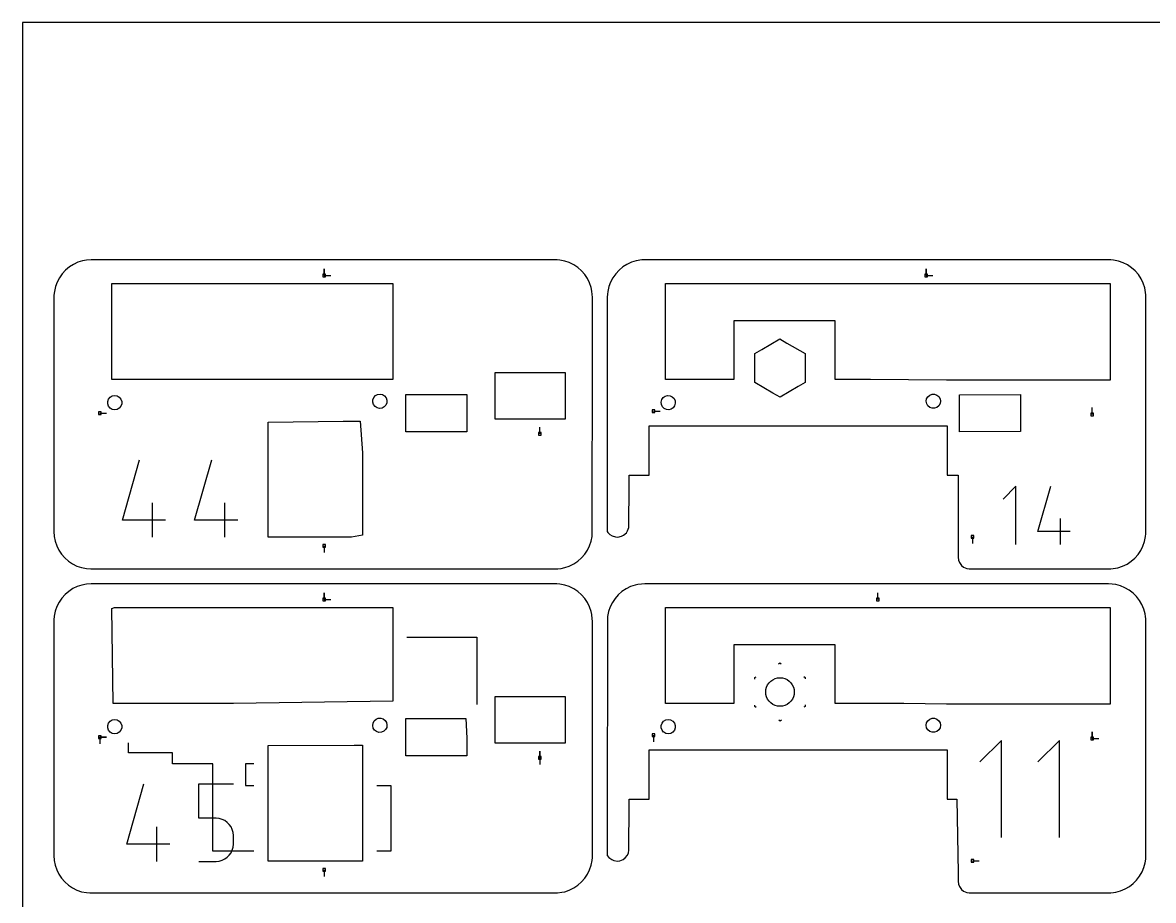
# Model space of a CAD drawing. Extents: x 0 to 400, y 0 to 400.
# Drawn here: x 0 to 241.4, y 212.6 to 400 of the extents above; entities that cross this region are included whole.
import ezdxf

# ---------------------------------------------------------------- set-up
doc = ezdxf.new("R2010")
doc.units = 0

msp = doc.modelspace()

# ---------------------------------------------------------------- linework, layer by layer
at = {"layer": 'annotation', "color": 1}
for p, q in [((64.405622, 346.001219), (64.405622, 347.429969)), ((64.405622, 346.001219), (64.405622, 347.429969)), ((64.405622, 347.429969), (64.405622, 346.001219)), ((64.405622, 346.001219), (65.834372, 346.001219)), ((192.938117, 346.001219), (192.938117, 347.429969)), ((192.938117, 346.001219), (192.938117, 347.429969)), ((192.938117, 347.429969), (192.938117, 346.001219)), ((192.938117, 346.001219), (194.366866, 346.001219)), ((16.500624, 316.605648), (17.929374, 316.605648)), ((134.675618, 317.081897), (136.104368, 317.081897)), ((228.342488, 316.367522), (228.342488, 317.796272)), ((110.405619, 312.237799), (110.405619, 313.666549)), ((21.314339, 293.798017), (24.98686, 306.677804)), ((36.720802, 293.798017), (40.393322, 306.677804)), ((212.088636, 301.013488), (209.327235, 298.251308)), ((212.088636, 288.592247), (212.088636, 301.013488)), ((216.746212, 291.353648), (219.500603, 301.013488)), ((27.753714, 290.116149), (27.753714, 297.471576)), ((43.160176, 290.116149), (43.160176, 297.471576)), ((30.510181, 293.798017), (21.314339, 293.798017)), ((45.916644, 293.798017), (36.720802, 293.798017)), ((221.575743, 288.592247), (221.575743, 294.108817)), ((202.819746, 290.205646), (202.819746, 288.776896)), ((223.643094, 291.353648), (216.746212, 291.353648)), ((64.405622, 288.300646), (64.405622, 286.871896)), ((64.405622, 276.826214), (64.405622, 278.254964)), ((64.405622, 276.826214), (64.405622, 278.254964)), ((64.405622, 278.254964), (64.405622, 276.826214)), ((182.580616, 276.826215), (182.580616, 278.254965)), ((64.405622, 276.826214), (65.834372, 276.826214)), ((82.058933, 268.772212), (94.579818, 268.772184)), ((94.579818, 268.772184), (96.985568, 268.772184)), ((96.985568, 268.772184), (96.985674, 265.797289)), ((96.985674, 265.797289), (96.985534, 254.457809)), ((161.398773, 263.121425), (161.682647, 263.286547)), ((161.682647, 263.286547), (161.964386, 263.125072)), ((156.323249, 260.169309), (156.603715, 260.332436)), ((156.324301, 259.841164), (156.323249, 260.169309)), ((166.777134, 260.366711), (167.061846, 260.203531)), ((167.061846, 260.203531), (167.062883, 259.879046)), ((156.343043, 253.96936), (156.342008, 254.293926)), ((156.627889, 253.806101), (156.343043, 253.96936)), ((167.081619, 254.003728), (166.801085, 253.840555)), ((167.080578, 254.331962), (167.081619, 254.003728)), ((161.722237, 250.886585), (161.440613, 251.047976)), ((162.00606, 251.051635), (161.722237, 250.886585)), ((16.500624, 247.430643), (17.929374, 247.430642)), ((16.500624, 247.430643), (17.929374, 247.430642)), ((17.929374, 247.430642), (16.500624, 247.430643)), ((16.500624, 247.430643), (16.500624, 246.001893)), ((134.675618, 247.906893), (134.675618, 246.478143)), ((209.008833, 246.761224), (204.406498, 242.157591)), ((209.008833, 226.059156), (209.008833, 246.761224)), ((221.374444, 246.761224), (216.772109, 242.157591)), ((221.374444, 226.059156), (221.374444, 246.761224)), ((228.342488, 247.192518), (228.342488, 248.621267)), ((228.342488, 247.192518), (228.342488, 248.621267)), ((228.342488, 248.621267), (228.342488, 247.192518)), ((228.342488, 247.192518), (229.771238, 247.192517)), ((22.622441, 244.13354), (22.622426, 246.256334)), ((22.884107, 244.133529), (22.622441, 244.13354)), ((24.081707, 244.13354), (22.884107, 244.133529)), ((31.944618, 244.133559), (24.081707, 244.13354)), ((31.985692, 244.133407), (31.944618, 244.133559)), ((31.985638, 242.03815), (31.985692, 244.133407)), ((110.405619, 243.062793), (110.405619, 244.491543)), ((110.405619, 243.062793), (110.405619, 244.491543)), ((110.405619, 244.491543), (110.405619, 243.062793)), ((31.985563, 241.772247), (31.985638, 242.03815)), ((40.383396, 241.772285), (31.985563, 241.772247)), ((40.62224, 241.772133), (40.383396, 241.772285)), ((40.622388, 241.76838), (40.62224, 241.772133)), ((40.62243, 223.645214), (40.622388, 241.76838)), ((47.622352, 241.772215), (47.622343, 241.768371)), ((47.622343, 241.768371), (47.622344, 237.257936)), ((48.026267, 241.772215), (47.622352, 241.772215)), ((49.394897, 241.772213), (48.026267, 241.772215)), ((110.405619, 243.062793), (110.405619, 241.634044)), ((22.234547, 224.623012), (25.907067, 237.502799)), ((37.641009, 230.127638), (37.641009, 237.502799)), ((37.641009, 237.502799), (44.996436, 237.502799)), ((47.622344, 237.257936), (47.62235, 237.133448)), ((47.62235, 237.133448), (47.637974, 237.133448)), ((47.637974, 237.133448), (48.026268, 237.133446)), ((48.026268, 237.133446), (49.394897, 237.133445)), ((75.594901, 237.133493), (77.92582, 237.133531)), ((77.92582, 237.133531), (78.622388, 237.133355)), ((78.622388, 237.133355), (78.622339, 237.04677)), ((78.622339, 237.04677), (78.622454, 223.133376)), ((41.318723, 230.127638), (37.641009, 230.127638)), ((41.979074, 230.06861), (41.318723, 230.127638)), ((42.60089, 229.89837), (41.979074, 230.06861)), ((43.173717, 229.627183), (42.60089, 229.89837)), ((43.687098, 229.265317), (43.173717, 229.627183)), ((28.673921, 220.941144), (28.673921, 228.296571)), ((44.130582, 228.823038), (43.687098, 229.265317)), ((44.493711, 228.310612), (44.130582, 228.823038)), ((44.766033, 227.738306), (44.493711, 228.310612)), ((44.937093, 227.116385), (44.766033, 227.738306)), ((44.996436, 226.455118), (44.937093, 227.116385)), ((31.430389, 224.623012), (22.234547, 224.623012)), ((44.937059, 223.961424), (44.996436, 224.623012)), ((44.996436, 224.623012), (44.996436, 226.455118)), ((44.996436, 226.455118), (44.996436, 226.455118)), ((40.622358, 223.133474), (40.62243, 223.645214)), ((43.575374, 223.133362), (40.622358, 223.133474)), ((43.700607, 223.133378), (43.575374, 223.133362)), ((43.686671, 221.807364), (44.13024, 222.251194)), ((44.364687, 223.133494), (43.700607, 223.133378)), ((44.13024, 222.251194), (44.493481, 222.765095)), ((49.394897, 223.133461), (44.364687, 223.133494)), ((44.493481, 222.765095), (44.765914, 223.338645)), ((44.765914, 223.338645), (44.937059, 223.961424)), ((77.925627, 223.133497), (75.5949, 223.13345)), ((78.622454, 223.133376), (77.925627, 223.133497)), ((37.641009, 220.941144), (41.318723, 220.941144)), ((41.318723, 220.941144), (41.978801, 221.000493)), ((41.318723, 220.941144), (41.318723, 220.941144)), ((41.978801, 221.000493), (42.600471, 221.171593)), ((42.600471, 221.171593), (43.173255, 221.444023)), ((43.173255, 221.444023), (43.686671, 221.807364)), ((202.819746, 221.030641), (204.248496, 221.030641)), ((64.405622, 219.125641), (64.405622, 217.696891))]:
    msp.add_line(p, q, dxfattribs=at)
at = {"layer": 'boundary', "color": 5}
for p, q in [((9.977759, 347.834862), (9.173726, 347.167398)), ((10.862036, 348.391666), (9.977759, 347.834862)), ((11.811427, 348.828285), (10.862036, 348.391666)), ((12.809685, 349.13725), (11.811427, 348.828285)), ((13.623286, 349.299085), (12.809685, 349.13725)), ((14.667502, 349.367525), (13.623286, 349.299085)), ((15.948894, 349.367525), (14.667502, 349.367525)), ((20.417421, 349.367525), (15.948894, 349.367525)), ((29.767596, 349.367525), (20.417421, 349.367525)), ((56.792217, 349.367525), (29.767596, 349.367525)), ((73.080664, 349.367525), (56.792217, 349.367525)), ((80.569676, 349.367525), (73.080664, 349.367525)), ((114.120824, 349.337813), (80.569676, 349.367525)), ((114.711707, 349.299085), (114.120824, 349.337813)), ((115.738047, 349.094934), (114.711707, 349.299085)), ((116.728969, 348.758563), (115.738047, 349.094934)), ((117.667495, 348.295731), (116.728969, 348.758563)), ((118.537591, 347.714356), (117.667495, 348.295731)), ((119.324347, 347.024381), (118.537591, 347.714356)), ((128.141738, 347.827502), (127.338759, 347.158664)), ((129.025148, 348.385807), (128.141738, 347.827502)), ((129.973876, 348.824027), (129.025148, 348.385807)), ((130.971686, 349.134665), (129.973876, 348.824027)), ((132.214094, 349.326338), (130.971686, 349.134665)), ((132.842496, 349.367525), (132.214094, 349.326338)), ((143.18248, 349.367525), (132.842496, 349.367525)), ((190.098578, 349.367525), (143.18248, 349.367525)), ((217.697864, 349.367525), (190.098578, 349.367525)), ((231.842494, 349.367525), (217.697864, 349.367525)), ((232.352092, 349.334124), (231.842494, 349.367525)), ((232.935867, 349.289305), (232.352092, 349.334124)), ((233.96051, 349.07882), (232.935867, 349.289305)), ((234.948922, 348.736391), (233.96051, 349.07882)), ((235.88417, 348.267881), (234.948922, 348.736391)), ((236.750274, 347.681303), (235.88417, 348.267881)), ((237.532393, 346.986692), (236.750274, 347.681303)), ((7.859805, 345.547878), (7.372398, 344.623532)), ((8.463692, 346.400696), (7.859805, 345.547878)), ((9.173726, 347.167398), (8.463692, 346.400696)), ((120.014324, 346.237617), (119.324347, 347.024381)), ((120.595696, 345.367527), (120.014324, 346.237617)), ((121.058531, 344.428994), (120.595696, 345.367527)), ((126.027439, 345.536863), (125.541533, 344.611651)), ((126.629951, 346.390736), (126.027439, 345.536863)), ((127.338759, 347.158664), (126.629951, 346.390736)), ((238.217168, 346.195936), (237.532393, 346.986692)), ((238.792862, 345.322568), (238.217168, 346.195936)), ((239.249639, 344.381525), (238.792862, 345.322568)), ((7.009814, 343.643474), (6.778258, 342.624475)), ((7.372398, 344.623532), (7.009814, 343.643474)), ((121.394902, 343.438078), (121.058531, 344.428994)), ((121.545263, 342.68215), (121.394902, 343.438078)), ((125.180549, 343.63093), (124.950668, 342.611482)), ((125.541533, 344.611651), (125.180549, 343.63093)), ((239.579676, 343.388913), (239.249639, 344.381525)), ((239.775684, 342.386725), (239.579676, 343.388913)), ((6.696545, 341.810651), (6.6675, 336.026052)), ((6.778258, 342.624475), (6.696545, 341.810651)), ((121.627876, 341.971959), (121.545263, 342.68215)), ((121.667494, 341.367526), (121.627876, 341.971959)), ((121.667494, 330.514233), (121.667494, 341.367526)), ((124.883682, 341.995924), (124.842494, 341.367526)), ((124.842494, 341.367526), (124.842494, 299.581369)), ((124.950668, 342.611482), (124.883682, 341.995924)), ((239.809086, 341.877125), (239.775684, 342.386725)), ((239.842487, 341.367526), (239.809086, 341.877125)), ((239.842487, 303.568122), (239.842487, 341.367526)), ((6.6675, 336.026052), (6.6675, 295.803009)), ((121.63778, 290.914198), (121.667494, 330.514233)), ((133.788617, 305.753082), (133.788617, 313.897401)), ((133.788617, 313.897401), (145.551204, 313.897401)), ((145.551204, 313.897401), (188.832442, 313.897401)), ((188.832442, 313.897401), (195.292367, 313.897401)), ((195.292367, 313.897401), (197.418617, 313.897401)), ((197.418617, 313.897401), (197.418617, 305.753082)), ((133.788617, 303.367524), (133.788617, 305.753082)), ((197.418617, 305.753082), (197.418617, 303.367524)), ((129.477512, 301.376455), (129.477512, 303.367524)), ((129.477512, 303.367524), (130.454199, 303.367524)), ((130.454199, 303.367524), (133.788617, 303.367524)), ((197.418617, 303.367524), (199.201806, 303.367524)), ((199.201806, 303.367524), (199.724121, 303.367524)), ((199.724121, 303.367524), (199.724121, 289.124138)), ((239.842487, 291.367521), (239.842487, 303.568122)), ((124.842494, 299.581369), (124.842494, 291.367521)), ((129.440215, 292.237909), (129.477512, 301.376455)), ((6.6675, 295.803009), (6.6675, 291.367521)), ((129.183246, 291.503778), (129.440215, 292.237909)), ((6.6675, 291.367521), (6.735943, 290.323315)), ((6.735943, 290.323315), (6.940091, 289.296973)), ((121.394902, 289.296973), (121.599051, 290.323315)), ((121.599051, 290.323315), (121.63778, 290.914198)), ((124.842494, 291.367521), (124.982637, 291.176775)), ((124.982637, 291.176775), (125.409974, 290.720653)), ((125.409974, 290.720653), (125.844419, 290.446202)), ((125.844419, 290.446202), (126.582104, 290.199631)), ((126.582104, 290.199631), (127.095474, 290.176754)), ((127.095474, 290.176754), (127.858334, 290.328469)), ((127.858334, 290.328469), (128.315472, 290.563192)), ((128.315472, 290.563192), (128.902681, 291.073256)), ((128.902681, 291.073256), (129.183246, 291.503778)), ((239.553783, 289.249504), (239.764265, 290.274149)), ((239.764265, 290.274149), (239.809086, 290.857923)), ((239.809086, 290.857923), (239.842487, 291.367521)), ((6.940091, 289.296973), (7.276462, 288.306054)), ((7.276462, 288.306054), (7.739297, 287.367524)), ((7.739297, 287.367524), (8.320675, 286.497434)), ((120.014324, 286.497435), (120.595696, 287.367524)), ((120.595696, 287.367524), (121.058531, 288.306054)), ((121.058531, 288.306054), (121.394902, 289.296973)), ((199.724121, 289.124138), (199.724121, 285.867522)), ((238.156265, 286.459745), (238.74284, 287.325844)), ((238.74284, 287.325844), (239.211353, 288.261095)), ((239.211353, 288.261095), (239.553783, 289.249504)), ((8.320675, 286.497434), (9.010647, 285.71067)), ((9.010647, 285.71067), (9.797408, 285.020693)), ((9.797408, 285.020693), (10.667498, 284.439318)), ((117.667496, 284.439318), (118.537591, 285.020693)), ((118.537591, 285.020693), (119.324347, 285.71067)), ((119.324347, 285.71067), (120.014324, 286.497435)), ((199.724121, 285.867522), (199.809304, 285.220474)), ((199.809304, 285.220474), (200.009141, 284.723003)), ((235.79753, 284.417146), (236.670904, 284.992842)), ((236.670904, 284.992842), (237.461652, 285.677617)), ((237.461652, 285.677617), (238.156265, 286.459745)), ((10.667498, 284.439318), (11.606031, 283.976489)), ((11.606031, 283.976489), (12.596947, 283.640114)), ((12.596947, 283.640114), (13.623286, 283.435963)), ((13.623286, 283.435963), (14.573521, 283.37368)), ((14.573521, 283.37368), (15.28847, 283.36752)), ((15.28847, 283.36752), (78.51527, 283.36752)), ((78.51527, 283.36752), (82.943381, 283.36752)), ((82.943381, 283.36752), (83.522917, 283.36752)), ((83.522917, 283.36752), (85.062386, 283.36752)), ((85.062386, 283.36752), (113.6675, 283.36752)), ((113.6675, 283.36752), (114.271932, 283.407138)), ((114.271932, 283.407138), (114.98212, 283.489752)), ((114.98212, 283.489752), (115.738047, 283.640114)), ((115.738047, 283.640114), (116.728969, 283.976489)), ((116.728969, 283.976489), (117.667496, 284.439318)), ((200.009141, 284.723003), (200.456351, 284.099755)), ((200.456351, 284.099755), (200.87815, 283.768851)), ((200.87815, 283.768851), (201.577069, 283.452708)), ((201.577069, 283.452708), (202.102478, 283.372831)), ((202.102478, 283.372831), (222.519975, 283.36752)), ((222.519975, 283.36752), (231.842494, 283.36752)), ((231.842494, 283.36752), (232.352092, 283.400922)), ((232.352092, 283.400922), (232.861691, 283.434324)), ((232.861691, 283.434324), (233.863875, 283.630335)), ((233.863875, 283.630335), (234.856494, 283.960375)), ((234.856494, 283.960375), (235.79753, 284.417146)), ((13.623286, 280.12408), (12.673273, 279.935111)), ((14.667502, 280.19252), (13.623286, 280.12408)), ((15.657464, 280.19252), (14.667502, 280.19252)), ((19.109704, 280.19252), (15.657464, 280.19252)), ((31.336855, 280.19252), (19.109704, 280.19252)), ((52.215209, 280.19252), (31.336855, 280.19252)), ((73.515484, 280.19252), (52.215209, 280.19252)), ((83.308806, 280.19252), (73.515484, 280.19252)), ((114.083307, 280.165267), (83.308806, 280.19252)), ((114.711707, 280.12408), (114.083307, 280.165267)), ((115.738047, 279.919929), (114.711707, 280.12408)), ((132.108075, 280.144384), (131.380923, 280.041063)), ((132.842496, 280.19252), (132.108075, 280.144384)), ((140.586399, 280.19252), (132.842496, 280.19252)), ((142.472493, 280.19252), (140.586399, 280.19252)), ((155.422485, 280.19252), (142.472493, 280.19252)), ((185.032495, 280.19252), (155.422485, 280.19252)), ((186.909568, 280.19252), (185.032495, 280.19252)), ((199.318093, 280.19252), (186.909568, 280.19252)), ((220.821831, 280.19252), (199.318093, 280.19252)), ((231.842494, 280.19252), (220.821831, 280.19252)), ((232.636592, 280.140473), (231.842494, 280.19252)), ((233.378361, 280.026283), (232.636592, 280.140473)), ((9.069156, 277.900688), (8.371987, 277.121121)), ((9.862114, 278.582586), (9.069156, 277.900688)), ((10.737294, 279.155145), (9.862114, 278.582586)), ((11.679723, 279.608573), (10.737294, 279.155145)), ((12.673273, 279.935111), (11.679723, 279.608573)), ((116.728969, 279.583558), (115.738047, 279.919929)), ((117.667495, 279.120726), (116.728969, 279.583558)), ((118.537591, 278.539351), (117.667495, 279.120726)), ((119.324347, 277.849376), (118.537591, 278.539351)), ((120.014324, 277.062612), (119.324347, 277.849376)), ((127.18564, 277.849376), (126.495669, 277.062612)), ((127.972402, 278.53935), (127.18564, 277.849376)), ((128.842492, 279.120726), (127.972402, 278.53935)), ((129.781025, 279.583558), (128.842492, 279.120726)), ((130.77194, 279.919929), (129.781025, 279.583558)), ((131.380923, 280.041063), (130.77194, 279.919929)), ((234.387733, 279.758793), (233.378361, 280.026283)), ((235.353556, 279.361842), (234.387733, 279.758793)), ((236.259301, 278.842223), (235.353556, 279.361842)), ((237.089474, 278.208824), (236.259301, 278.842223)), ((237.829868, 277.472483), (237.089474, 278.208824)), ((7.310882, 275.323785), (6.965106, 274.336765)), ((7.782533, 276.257228), (7.310882, 275.323785)), ((8.371987, 277.121121), (7.782533, 276.257228)), ((120.595696, 276.192522), (120.014324, 277.062612)), ((121.058531, 275.253989), (120.595696, 276.192522)), ((121.394902, 274.263073), (121.058531, 275.253989)), ((125.451456, 275.253989), (125.115085, 274.263073)), ((125.914291, 276.192522), (125.451456, 275.253989)), ((126.495669, 277.062612), (125.914291, 276.192522)), ((238.467819, 276.645802), (237.829868, 277.472483)), ((238.992407, 275.742926), (238.467819, 276.645802)), ((239.394661, 274.779299), (238.992407, 275.742926)), ((6.751125, 273.313057), (6.689939, 272.534865)), ((6.965106, 274.336765), (6.751125, 273.313057)), ((121.515924, 273.654643), (121.394902, 274.263073)), ((121.631155, 272.746932), (121.515924, 273.654643)), ((124.910937, 273.236731), (124.874586, 272.682132)), ((125.115085, 274.263073), (124.910937, 273.236731)), ((239.667692, 273.771413), (239.394661, 274.779299)), ((239.774044, 273.236731), (239.667692, 273.771413)), ((239.807788, 272.721921), (239.774044, 273.236731)), ((6.689939, 272.534865), (6.6675, 268.06587)), ((121.667494, 272.192521), (121.631155, 272.746932)), ((121.667494, 262.237431), (121.667494, 272.192521)), ((124.874586, 272.682132), (124.842494, 226.761895)), ((239.842487, 272.192521), (239.807788, 272.721921)), ((239.842487, 231.698506), (239.842487, 272.192521)), ((6.6675, 268.06587), (6.6675, 236.99084)), ((121.640239, 221.77671), (121.667494, 262.237431)), ((133.788617, 235.51961), (133.788617, 244.722396)), ((133.788617, 244.722396), (142.299677, 244.722396)), ((142.299677, 244.722396), (191.205915, 244.722396)), ((191.205915, 244.722396), (195.880126, 244.722396)), ((195.880126, 244.722396), (197.418617, 244.722396)), ((197.418617, 244.722396), (197.418617, 235.51961)), ((6.6675, 236.99084), (6.6675, 222.192516)), ((129.477512, 233.084884), (129.477512, 234.192519)), ((129.477512, 234.192519), (130.020845, 234.192519)), ((130.020845, 234.192519), (133.788617, 234.192519)), ((133.788617, 234.192519), (133.788617, 235.51961)), ((197.418617, 235.51961), (197.418617, 234.192519)), ((197.418617, 234.192519), (199.433556, 234.192519)), ((199.433556, 234.192519), (199.724121, 218.504179)), ((129.46235, 223.318249), (129.477512, 233.084884)), ((239.842487, 222.192516), (239.842487, 231.698506)), ((124.842494, 226.761895), (124.842494, 222.192516)), ((6.6675, 222.192516), (6.735943, 221.14831)), ((124.842494, 222.192516), (125.166655, 221.778868)), ((128.666054, 221.658248), (129.148445, 222.253371)), ((129.148445, 222.253371), (129.353751, 222.737146)), ((129.353751, 222.737146), (129.46235, 223.318249)), ((239.790438, 221.398419), (239.842487, 222.192516)), ((6.735943, 221.14831), (6.940091, 220.121968)), ((6.940091, 220.121968), (7.276462, 219.131049)), ((121.058531, 219.131049), (121.394902, 220.121968)), ((121.394902, 220.121968), (121.599051, 221.14831)), ((121.599051, 221.14831), (121.640239, 221.77671)), ((125.166655, 221.778868), (125.768533, 221.304929)), ((125.768533, 221.304929), (126.255157, 221.10648)), ((126.255157, 221.10648), (127.01285, 220.993408)), ((127.01285, 220.993408), (127.53383, 221.062406)), ((127.53383, 221.062406), (128.247858, 221.339968)), ((128.247858, 221.339968), (128.666054, 221.658248)), ((239.40876, 219.647276), (239.676249, 220.656649)), ((239.676249, 220.656649), (239.790438, 221.398419)), ((7.276462, 219.131049), (7.739297, 218.192519)), ((7.739297, 218.192519), (8.320675, 217.322429)), ((8.320675, 217.322429), (9.010647, 216.535665)), ((119.324347, 216.535665), (120.014324, 217.322429)), ((120.014324, 217.322429), (120.595696, 218.192519)), ((120.595696, 218.192519), (121.058531, 219.131049)), ((199.724121, 218.504179), (199.724121, 216.692517)), ((237.85879, 216.945536), (238.492189, 217.77571)), ((238.492189, 217.77571), (239.011808, 218.681454)), ((239.011808, 218.681454), (239.40876, 219.647276)), ((9.010647, 216.535665), (9.797408, 215.845688)), ((9.797408, 215.845688), (10.667498, 215.264313)), ((10.667498, 215.264313), (11.606031, 214.801483)), ((116.728969, 214.801483), (117.667496, 215.264313)), ((117.667496, 215.264313), (118.537591, 215.845688)), ((118.537591, 215.845688), (119.324347, 216.535665)), ((199.724121, 216.692517), (199.809304, 216.045469)), ((199.809304, 216.045469), (200.01114, 215.544536)), ((200.01114, 215.544536), (200.456351, 214.92475)), ((200.456351, 214.92475), (200.881613, 214.591847)), ((234.42927, 214.640346), (235.392896, 215.042598)), ((235.392896, 215.042598), (236.295773, 215.567185)), ((236.295773, 215.567185), (237.122452, 216.205137)), ((237.122452, 216.205137), (237.85879, 216.945536)), ((11.606031, 214.801483), (12.596947, 214.465109)), ((12.596947, 214.465109), (13.623286, 214.260958)), ((13.623286, 214.260958), (14.353948, 214.213067)), ((14.353948, 214.213067), (16.739266, 214.192515)), ((16.739266, 214.192515), (65.586259, 214.192515)), ((65.586259, 214.192515), (80.35997, 214.192515)), ((80.35997, 214.192515), (82.293502, 214.192515)), ((82.293502, 214.192515), (87.429706, 214.192515)), ((87.429706, 214.192515), (113.6675, 214.192515)), ((113.6675, 214.192515), (114.22191, 214.228854)), ((114.22191, 214.228854), (115.129618, 214.344086)), ((115.129618, 214.344086), (115.738047, 214.465109)), ((115.738047, 214.465109), (116.728969, 214.801483)), ((200.881613, 214.591847), (201.577069, 214.277702)), ((201.577069, 214.277702), (202.08878, 214.198424)), ((202.08878, 214.198424), (224.578936, 214.192515)), ((224.578936, 214.192515), (231.842494, 214.192515)), ((231.842494, 214.192515), (232.371893, 214.227215)), ((232.371893, 214.227215), (232.886701, 214.260958)), ((232.886701, 214.260958), (233.421381, 214.367312)), ((233.421381, 214.367312), (234.42927, 214.640346))]:
    msp.add_line(p, q, dxfattribs=at)
at = {"layer": 'frame', "color": 5}
for p, q in [((400, 400), (0, 400)), ((0, 400), (0, 0))]:
    msp.add_line(p, q, dxfattribs=at)
at = {"layer": 'hole', "color": 5}
for p, q in [((64.691372, 346.286969), (64.119872, 346.286969)), ((64.119872, 346.286969), (64.119872, 345.715469)), ((64.119872, 345.715469), (64.691372, 345.715469)), ((64.691372, 345.715469), (64.691372, 346.286969)), ((193.223867, 346.286969), (192.652367, 346.286969)), ((192.652367, 346.286969), (192.652367, 345.715469)), ((192.652367, 345.715469), (193.223867, 345.715469)), ((193.223867, 345.715469), (193.223867, 346.286969)), ((19.05894, 343.535481), (19.05894, 344.334344)), ((19.05894, 344.334344), (20.825056, 344.334344)), ((19.05894, 323.834343), (19.05894, 343.535481)), ((20.825056, 344.334344), (35.625189, 344.334345)), ((35.625189, 344.334345), (76.731396, 344.334344)), ((76.731396, 344.334344), (79.058933, 344.334344)), ((79.058933, 344.334344), (79.058933, 325.209431)), ((137.233934, 327.492005), (137.233934, 344.334344)), ((137.233934, 344.334344), (142.774985, 344.334344)), ((142.774985, 344.334344), (189.209247, 344.334344)), ((189.209247, 344.334344), (190.352753, 344.334344)), ((190.352753, 344.334344), (217.331531, 344.334344)), ((217.331531, 344.334344), (232.233937, 344.334344)), ((232.233937, 344.334344), (232.233937, 335.53422)), ((158.691866, 336.367527), (151.842493, 336.367526)), ((151.842493, 336.367526), (151.842493, 327.795419)), ((173.514496, 336.367527), (158.691866, 336.367527)), ((173.514496, 332.406451), (173.514496, 336.367527)), ((232.233937, 335.53422), (232.233937, 323.666242)), ((157.82648, 330.218721), (161.682679, 332.461504)), ((161.682679, 332.461504), (163.191476, 331.596795)), ((163.191476, 331.596795), (167.061883, 329.37862)), ((173.514496, 323.834343), (173.514496, 332.406451)), ((156.323221, 329.344419), (157.82648, 330.218721)), ((156.337428, 324.883462), (156.323221, 329.344419)), ((167.061883, 329.37862), (167.067421, 327.639608)), ((137.233934, 323.834343), (137.233934, 327.492005)), ((151.842493, 327.795419), (151.842493, 323.834343)), ((167.067421, 327.639608), (167.081628, 323.17865)), ((19.829142, 323.834343), (19.05894, 323.834343)), ((23.116054, 323.834343), (19.829142, 323.834343)), ((44.132676, 323.834343), (23.116054, 323.834343)), ((45.101395, 323.834343), (44.132676, 323.834343)), ((46.585259, 323.834343), (45.101395, 323.834343)), ((79.058933, 323.834343), (46.585259, 323.834343)), ((79.058933, 325.209431), (79.058933, 323.834343)), ((100.874289, 316.974508), (100.874289, 325.308452)), ((100.874289, 325.308452), (113.449498, 325.308452)), ((113.449498, 325.308452), (115.874297, 325.308452)), ((115.874297, 325.308452), (115.874297, 323.695957)), ((115.874297, 323.695957), (115.874297, 315.35821)), ((147.225501, 323.834343), (137.233934, 323.834343)), ((151.842493, 323.834343), (147.225501, 323.834343)), ((156.342966, 323.144451), (156.337428, 324.883462)), ((181.010953, 323.834343), (173.514496, 323.834343)), ((197.233927, 323.666242), (181.010953, 323.834343)), ((212.136332, 323.666242), (197.233927, 323.666242)), ((232.233937, 323.666242), (212.136332, 323.666242)), ((160.213372, 320.926276), (156.342966, 323.144451)), ((165.578369, 322.304348), (161.722169, 320.061566)), ((167.081628, 323.17865), (165.578369, 322.304348)), ((18.165665, 319.132338), (18.346808, 319.630025)), ((18.165665, 318.602712), (18.165665, 319.132338)), ((18.346808, 319.630025), (18.687248, 320.035743)), ((18.687248, 320.035743), (19.145917, 320.300557)), ((19.145917, 320.300557), (19.6675, 320.392524)), ((19.6675, 320.392524), (20.189082, 320.300557)), ((20.189082, 320.300557), (20.647751, 320.035743)), ((20.647751, 320.035743), (20.988189, 319.630025)), ((20.988189, 319.630025), (21.169334, 319.132338)), ((21.169334, 319.132338), (21.169334, 318.602712)), ((74.773849, 318.947035), (74.790631, 319.475194)), ((74.938724, 318.444989), (74.773849, 318.947035)), ((74.790631, 319.475194), (74.987046, 319.965762)), ((74.987046, 319.965762), (75.339392, 320.359567)), ((75.339392, 320.359567), (75.80518, 320.609113)), ((75.80518, 320.609113), (76.328231, 320.684301)), ((76.328231, 320.684301), (76.845453, 320.576059)), ((76.845453, 320.576059), (77.294459, 320.297446)), ((77.294459, 320.297446), (77.621099, 319.882066)), ((77.769188, 318.851861), (77.572777, 318.361294)), ((77.621099, 319.882066), (77.78597, 319.38002)), ((77.78597, 319.38002), (77.769188, 318.851861)), ((81.849066, 316.135302), (81.849066, 320.632814)), ((81.849066, 320.632814), (94.236673, 320.632814)), ((94.236673, 320.632814), (94.849063, 320.632814)), ((94.849063, 320.632814), (94.849063, 316.512158)), ((136.329465, 319.004357), (136.467508, 319.513592)), ((136.37391, 318.478619), (136.329465, 319.004357)), ((136.467508, 319.513592), (136.771401, 319.944901)), ((136.771401, 319.944901), (137.204479, 320.246263)), ((137.204479, 320.246263), (137.714511, 320.381328)), ((137.714511, 320.381328), (138.239982, 320.333807)), ((138.239982, 320.333807), (138.717508, 320.109431)), ((138.717508, 320.109431), (139.089494, 319.735262)), ((139.089494, 319.735262), (139.311077, 319.256431)), ((139.355523, 318.730693), (139.217477, 318.221459)), ((139.311077, 319.256431), (139.355523, 318.730693)), ((161.722169, 320.061566), (160.213372, 320.926276)), ((192.930784, 319.153477), (193.019263, 319.675363)), ((193.026138, 318.632803), (192.930784, 319.153477)), ((193.019263, 319.675363), (193.280902, 320.135515)), ((193.280902, 320.135515), (193.68414, 320.47843)), ((193.68414, 320.47843), (194.180344, 320.662748)), ((194.180344, 320.662748), (194.709666, 320.666239)), ((194.709666, 320.666239), (195.208259, 320.48848)), ((195.208259, 320.48848), (195.615988, 320.150914)), ((195.615988, 320.150914), (195.883672, 319.694252)), ((195.883672, 319.694252), (195.979027, 319.173578)), ((195.979027, 319.173578), (195.890547, 318.651692)), ((200.02406, 320.553896), (213.024057, 320.632814)), ((200.02406, 312.699891), (200.02406, 320.553896)), ((213.024057, 320.632814), (213.024057, 312.699891)), ((16.786374, 316.891398), (16.214874, 316.891398)), ((16.214874, 316.891398), (16.214874, 316.319898)), ((16.214874, 316.319898), (16.786374, 316.319898)), ((16.786374, 316.319898), (16.786374, 316.891398)), ((18.346808, 318.105025), (18.165665, 318.602712)), ((18.687248, 317.699307), (18.346808, 318.105025)), ((19.145917, 317.434494), (18.687248, 317.699307)), ((19.6675, 317.342525), (19.145917, 317.434494)), ((20.189082, 317.434494), (19.6675, 317.342525)), ((20.647751, 317.699307), (20.189082, 317.434494)), ((20.988189, 318.105025), (20.647751, 317.699307)), ((21.169334, 318.602712), (20.988189, 318.105025)), ((75.26536, 318.029609), (74.938724, 318.444989)), ((75.714366, 317.750996), (75.26536, 318.029609)), ((76.231588, 317.642755), (75.714366, 317.750996)), ((76.754638, 317.717942), (76.231588, 317.642755)), ((77.220426, 317.967488), (76.754638, 317.717942)), ((77.572777, 318.361294), (77.220426, 317.967488)), ((94.849063, 316.512158), (94.849063, 312.632813)), ((100.874289, 315.362013), (100.874289, 316.974508)), ((134.961368, 317.367647), (134.389868, 317.367647)), ((134.389868, 317.367647), (134.389868, 316.796147)), ((134.389868, 316.796147), (134.961368, 316.796147)), ((134.961368, 316.796147), (134.961368, 317.367647)), ((136.595492, 317.999789), (136.37391, 318.478619)), ((136.967479, 317.625619), (136.595492, 317.999789)), ((137.445003, 317.401243), (136.967479, 317.625619)), ((137.970474, 317.353722), (137.445003, 317.401243)), ((138.480508, 317.488787), (137.970474, 317.353722)), ((138.913586, 317.790149), (138.480508, 317.488787)), ((139.217477, 318.221459), (138.913586, 317.790149)), ((193.286688, 318.183276), (193.026138, 318.632803)), ((193.293822, 318.176142), (193.286688, 318.183276)), ((193.701548, 317.838575), (193.293822, 318.176142)), ((194.20014, 317.660816), (193.701548, 317.838575)), ((194.729462, 317.664306), (194.20014, 317.660816)), ((195.225667, 317.848626), (194.729462, 317.664306)), ((195.628909, 318.191541), (195.225667, 317.848626)), ((195.890547, 318.651692), (195.628909, 318.191541)), ((228.628238, 316.653272), (228.056738, 316.653272)), ((228.056738, 316.653272), (228.056738, 316.081772)), ((228.628238, 316.081772), (228.628238, 316.653272)), ((52.394897, 311.476454), (52.394898, 314.726217)), ((52.394898, 314.726217), (68.471189, 314.907402)), ((68.471189, 314.907402), (72.094881, 314.907402)), ((72.094881, 314.907402), (72.594901, 308.119467)), ((81.849066, 312.632813), (81.849066, 316.135302)), ((100.874289, 315.333424), (100.874289, 315.362013)), ((104.971745, 315.333424), (100.874289, 315.333424)), ((115.874297, 315.35821), (104.971745, 315.333424)), ((228.056738, 316.081772), (228.628238, 316.081772)), ((52.394897, 305.039777), (52.394897, 311.476454)), ((83.488638, 312.632813), (81.849066, 312.632813)), ((94.849063, 312.632813), (83.488638, 312.632813)), ((110.691369, 312.523549), (110.119869, 312.523549)), ((110.119869, 312.523549), (110.119869, 311.952049)), ((110.119869, 311.952049), (110.691369, 311.952049)), ((110.691369, 311.952049), (110.691369, 312.523549)), ((213.024057, 312.699891), (200.02406, 312.632813)), ((200.02406, 312.632813), (200.02406, 312.699891)), ((72.594901, 308.119467), (72.594901, 303.921224)), ((52.394897, 303.921224), (52.394897, 305.039777)), ((52.394898, 301.285388), (52.394897, 303.921224)), ((72.594901, 303.921224), (72.594901, 301.285388)), ((52.394897, 290.566445), (52.394898, 301.285388)), ((72.594901, 301.285388), (72.594901, 290.566445)), ((52.394897, 290.1624), (52.394897, 290.566445)), ((70.200789, 290.1624), (52.394897, 290.1624)), ((72.594901, 290.566445), (70.200789, 290.1624)), ((203.105496, 290.491396), (202.533996, 290.491396)), ((202.533996, 290.491396), (202.533996, 289.919896)), ((202.533996, 289.919896), (203.105496, 289.919896)), ((203.105496, 289.919896), (203.105496, 290.491396)), ((64.691372, 288.586396), (64.119872, 288.586396)), ((64.119872, 288.586396), (64.119872, 288.014896)), ((64.119872, 288.014896), (64.691372, 288.014896)), ((64.691372, 288.014896), (64.691372, 288.586396)), ((64.691372, 277.111964), (64.119872, 277.111964)), ((64.119872, 277.111964), (64.119872, 276.540464)), ((64.119872, 276.540464), (64.691372, 276.540464)), ((64.691372, 276.540464), (64.691372, 277.111964)), ((182.866366, 277.111965), (182.294866, 277.111965)), ((182.294866, 277.111965), (182.294866, 276.540465)), ((182.294866, 276.540465), (182.866366, 276.540465)), ((182.866366, 276.540465), (182.866366, 277.111965)), ((19.05894, 274.895259), (19.642766, 275.159339)), ((19.313546, 254.659338), (19.05894, 274.895259)), ((19.642766, 275.159339), (24.535252, 275.15934)), ((24.535252, 275.15934), (78.289518, 275.159339)), ((78.289518, 275.159339), (79.058933, 275.159339)), ((79.058933, 275.159339), (79.058933, 255.113901)), ((137.233934, 256.712652), (137.233934, 275.159339)), ((137.233934, 275.159339), (140.344533, 275.159339)), ((140.344533, 275.159339), (166.411497, 275.159339)), ((166.411497, 275.159339), (208.722951, 275.159339)), ((208.722951, 275.159339), (223.868122, 275.159339)), ((223.868122, 275.159339), (232.233937, 275.159339)), ((232.233937, 275.159339), (232.233937, 270.219183)), ((232.233937, 270.219183), (232.233937, 254.491237)), ((165.193465, 267.192522), (151.842493, 267.192521)), ((151.842493, 267.192521), (151.842493, 262.380367)), ((173.514496, 267.192522), (165.193465, 267.192522)), ((173.514496, 259.471492), (173.514496, 267.192522)), ((151.842493, 262.380367), (151.842493, 254.659338)), ((158.834053, 258.121073), (159.057277, 258.603444)), ((159.057277, 258.603444), (159.360871, 259.039723)), ((159.360871, 259.039723), (159.735614, 259.416656)), ((159.735614, 259.416656), (160.170114, 259.72279)), ((160.170114, 259.72279), (160.651177, 259.948822)), ((160.651177, 259.948822), (161.164178, 260.087884)), ((161.164178, 260.087884), (161.693536, 260.135753)), ((161.693536, 260.135753), (162.223162, 260.090971)), ((162.223162, 260.090971), (162.736966, 259.954902)), ((162.736966, 259.954902), (163.219337, 259.731679)), ((163.219337, 259.731679), (163.655617, 259.428084)), ((163.655617, 259.428084), (164.032549, 259.053342)), ((164.032549, 259.053342), (164.338683, 258.61884)), ((164.338683, 258.61884), (164.564715, 258.137779)), ((173.514496, 254.659338), (173.514496, 259.471492)), ((100.874289, 247.278318), (100.874289, 256.133447)), ((100.874289, 256.133447), (114.23592, 256.133447)), ((114.23592, 256.133447), (115.874297, 256.133447)), ((115.874297, 256.133447), (115.874297, 255.043924)), ((137.233934, 254.659338), (137.233934, 256.712652)), ((158.653201, 257.077642), (158.697981, 257.607269)), ((158.701068, 256.548284), (158.653201, 257.077642)), ((158.697981, 257.607269), (158.834053, 258.121073)), ((158.840134, 256.035283), (158.701068, 256.548284)), ((159.066166, 255.554221), (158.840134, 256.035283)), ((164.570795, 256.051988), (164.347572, 255.569617)), ((164.564715, 258.137779), (164.703777, 257.624776)), ((164.706864, 256.565792), (164.570795, 256.051988)), ((164.703777, 257.624776), (164.751647, 257.095419)), ((164.751647, 257.095419), (164.706864, 256.565792)), ((22.722924, 254.659338), (19.313546, 254.659338)), ((45.022229, 254.659338), (22.722924, 254.659338)), ((79.058933, 255.113901), (45.022229, 254.659338)), ((115.874297, 255.043924), (115.874297, 246.184755)), ((142.842935, 254.659338), (137.233934, 254.659338)), ((151.842493, 254.659338), (142.842935, 254.659338)), ((159.372298, 255.119719), (159.066166, 255.554221)), ((159.741923, 254.750094), (159.372298, 255.119719)), ((159.749232, 254.744976), (159.741923, 254.750094)), ((160.185511, 254.441382), (159.749232, 254.744976)), ((160.667882, 254.218159), (160.185511, 254.441382)), ((161.181685, 254.082089), (160.667882, 254.218159)), ((161.711313, 254.037308), (161.181685, 254.082089)), ((162.24067, 254.085176), (161.711313, 254.037308)), ((162.753672, 254.224239), (162.24067, 254.085176)), ((163.234733, 254.450271), (162.753672, 254.224239)), ((163.669235, 254.756404), (163.234733, 254.450271)), ((164.043976, 255.133337), (163.669235, 254.756404)), ((164.347572, 255.569617), (164.043976, 255.133337)), ((188.126779, 254.659338), (173.514496, 254.659338)), ((197.233927, 254.491237), (188.126779, 254.659338)), ((205.599742, 254.491237), (197.233927, 254.491237)), ((232.233937, 254.491237), (205.599742, 254.491237)), ((18.687248, 250.860738), (19.145917, 251.125552)), ((19.145917, 251.125552), (19.6675, 251.217519)), ((19.6675, 251.217519), (20.189082, 251.125552)), ((20.189082, 251.125552), (20.647751, 250.860738)), ((75.069484, 250.908491), (75.457127, 251.267)), ((75.457127, 251.267), (75.944011, 251.471307)), ((75.944011, 251.471307), (76.471411, 251.496769)), ((76.471411, 251.496769), (76.975712, 251.340313)), ((76.975712, 251.340313), (77.39609, 251.020812)), ((81.849066, 247.074811), (81.849066, 251.457809)), ((81.849066, 251.457809), (94.641685, 251.457809)), ((94.641685, 251.457809), (94.849063, 247.202428)), ((136.850431, 250.848927), (137.305773, 251.118493)), ((137.305773, 251.118493), (137.825854, 251.216064)), ((137.825854, 251.216064), (138.347942, 251.129875)), ((138.347942, 251.129875), (138.809062, 250.870319)), ((193.286688, 250.968775), (193.692404, 251.309211)), ((193.692404, 251.309211), (194.19009, 251.490355)), ((194.19009, 251.490355), (194.719717, 251.490355)), ((194.719717, 251.490355), (195.217403, 251.309212)), ((195.217403, 251.309212), (195.623122, 250.968774)), ((18.165665, 249.957333), (18.346808, 250.45502)), ((18.165665, 249.427707), (18.165665, 249.957333)), ((18.346808, 248.93002), (18.165665, 249.427707)), ((18.346808, 250.45502), (18.687248, 250.860738)), ((18.687248, 248.524302), (18.346808, 248.93002)), ((20.647751, 250.860738), (20.988189, 250.45502)), ((20.988189, 248.93002), (20.647751, 248.524302)), ((20.988189, 250.45502), (21.169334, 249.957333)), ((21.169334, 249.427707), (20.988189, 248.93002)), ((21.169334, 249.957333), (21.169334, 249.427707)), ((74.761324, 249.91521), (74.827832, 250.439018)), ((74.877982, 249.400245), (74.761324, 249.91521)), ((74.827832, 250.439018), (75.069484, 250.908491)), ((75.163731, 248.956234), (74.877982, 249.400245)), ((75.584107, 248.636733), (75.163731, 248.956234)), ((77.102692, 248.710045), (76.615808, 248.505737)), ((77.490339, 249.068555), (77.102692, 248.710045)), ((77.39609, 251.020812), (77.681841, 250.5768)), ((77.731989, 249.538027), (77.490339, 249.068555)), ((77.681841, 250.5768), (77.798498, 250.061835)), ((77.798498, 250.061835), (77.731989, 249.538027)), ((136.339204, 249.940693), (136.514742, 250.439882)), ((136.344983, 249.411573), (136.339204, 249.940693)), ((136.531382, 248.916338), (136.344983, 249.411573)), ((136.514742, 250.439882), (136.850431, 250.848927)), ((136.862242, 248.524302), (136.531382, 248.916338)), ((138.809062, 250.870319), (139.153602, 250.468703)), ((139.170242, 248.945159), (138.834556, 248.536113)), ((139.153602, 250.468703), (139.340005, 249.973467)), ((139.345783, 249.444347), (139.170242, 248.945159)), ((139.340005, 249.973467), (139.345783, 249.444347)), ((192.929904, 249.988522), (193.021874, 250.510103)), ((193.021874, 249.466942), (192.929904, 249.988522)), ((193.021874, 250.510103), (193.286688, 250.968775)), ((193.286688, 249.008271), (193.021874, 249.466942)), ((193.692404, 248.667834), (193.286688, 249.008271)), ((195.623122, 249.008271), (195.217403, 248.667834)), ((195.623122, 250.968774), (195.887936, 250.510103)), ((195.887936, 249.466942), (195.623122, 249.008271)), ((195.887936, 250.510103), (195.979906, 249.988522)), ((195.979906, 249.988522), (195.887936, 249.466942)), ((16.786374, 247.716393), (16.214874, 247.716393)), ((16.214874, 247.716393), (16.214874, 247.144893)), ((16.214874, 247.144893), (16.786374, 247.144893)), ((16.786374, 247.144893), (16.786374, 247.716393)), ((19.145917, 248.259489), (18.687248, 248.524302)), ((19.6675, 248.16752), (19.145917, 248.259489)), ((20.189082, 248.259489), (19.6675, 248.16752)), ((20.647751, 248.524302), (20.189082, 248.259489)), ((76.088408, 248.480276), (75.584107, 248.636733)), ((76.615808, 248.505737), (76.088408, 248.480276)), ((81.849066, 243.457808), (81.849066, 247.074811)), ((94.849063, 247.202428), (94.849063, 243.457808)), ((100.874289, 246.188795), (100.874289, 247.278318)), ((134.961368, 248.192643), (134.389868, 248.192643)), ((134.389868, 248.192643), (134.389868, 247.621143)), ((134.389868, 247.621143), (134.961368, 247.621143)), ((134.961368, 247.621143), (134.961368, 248.192643)), ((136.875925, 248.514721), (136.862242, 248.524302)), ((137.337045, 248.255165), (136.875925, 248.514721)), ((137.859133, 248.168976), (137.337045, 248.255165)), ((138.379214, 248.266548), (137.859133, 248.168976)), ((138.834556, 248.536113), (138.379214, 248.266548)), ((194.19009, 248.48669), (193.692404, 248.667834)), ((194.719717, 248.48669), (194.19009, 248.48669)), ((195.217403, 248.667834), (194.719717, 248.48669)), ((228.628238, 247.478268), (228.056738, 247.478268)), ((228.056738, 247.478268), (228.056738, 246.906768)), ((228.056738, 246.906768), (228.628238, 246.906768)), ((228.628238, 246.906768), (228.628238, 247.478268)), ((52.394897, 241.951433), (52.394898, 245.671041)), ((52.394898, 245.671041), (70.795471, 245.732397)), ((70.795471, 245.732397), (72.022589, 245.732397)), ((72.022589, 245.732397), (72.594901, 245.732397)), ((72.594901, 245.732397), (72.594901, 237.963074)), ((100.874289, 246.158419), (100.874289, 246.188795)), ((104.289926, 246.158419), (100.874289, 246.158419)), ((115.874297, 246.184755), (104.289926, 246.158419)), ((52.394897, 239.771733), (52.394897, 241.951433)), ((83.11721, 243.457808), (81.849066, 243.457808)), ((94.849063, 243.457808), (83.11721, 243.457808)), ((110.691369, 243.348543), (110.119869, 243.348543)), ((110.119869, 243.348543), (110.119869, 242.777043)), ((110.119869, 242.777043), (110.691369, 242.777043)), ((110.691369, 242.777043), (110.691369, 243.348543)), ((52.394897, 236.039853), (52.394897, 239.771733)), ((72.594901, 237.963074), (72.594901, 236.039853)), ((52.394898, 227.245791), (52.394897, 236.039853)), ((72.594901, 236.039853), (72.594901, 227.245791)), ((52.394897, 222.335428), (52.394898, 227.245791)), ((72.594901, 227.245791), (72.594901, 222.335428)), ((52.394897, 220.987395), (52.394897, 222.335428)), ((72.594901, 222.335428), (72.594901, 220.987395)), ((64.607315, 220.987395), (52.394897, 220.987395)), ((72.594901, 220.987395), (64.607315, 220.987395)), ((203.105496, 221.316391), (202.533996, 221.316391)), ((202.533996, 221.316391), (202.533996, 220.744891)), ((202.533996, 220.744891), (203.105496, 220.744891)), ((203.105496, 220.744891), (203.105496, 221.316391)), ((64.691372, 219.411391), (64.119872, 219.411391)), ((64.119872, 219.411391), (64.119872, 218.839891)), ((64.119872, 218.839891), (64.691372, 218.839891)), ((64.691372, 218.839891), (64.691372, 219.411391))]:
    msp.add_line(p, q, dxfattribs=at)

doc.saveas('drawing.dxf')
